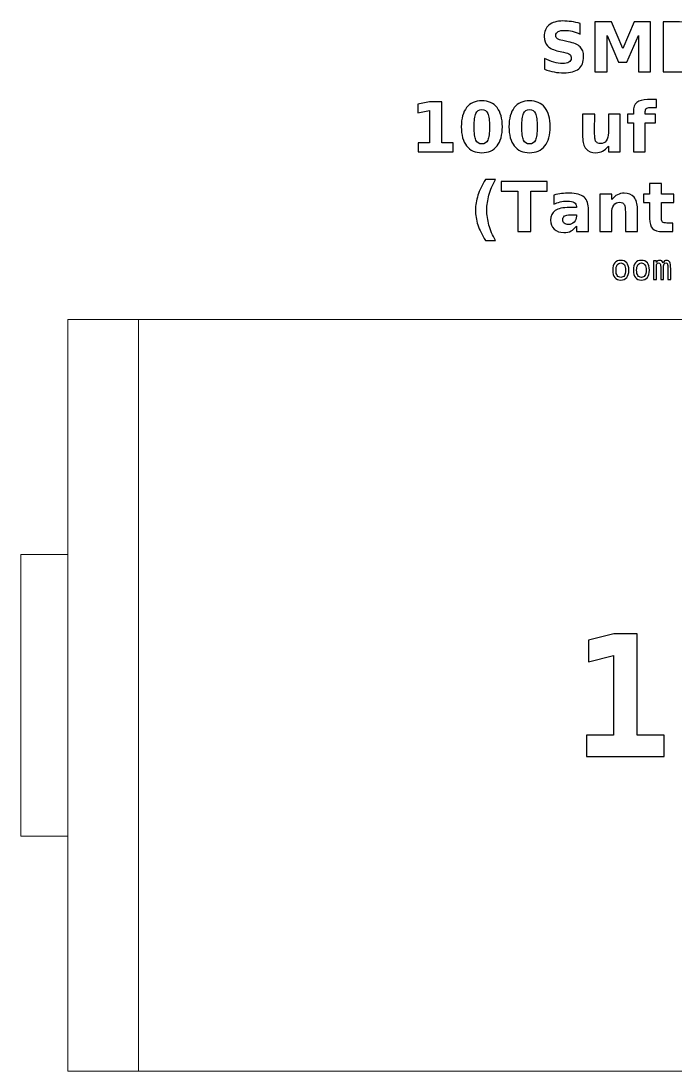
# Model space of a CAD drawing. Header units: centimetres. Extents: x -10.82 to -10.18, y -15.01 to -14.562.
# Drawn here: x -10.82 to -10.5414, y -15.01 to -14.5628 of the extents above; entities that cross this region are included whole.
import ezdxf

# ---------------------------------------------------------------- set-up
doc = ezdxf.new("R2010")
doc.units = ezdxf.units.CM
doc.header["$MEASUREMENT"] = 0
doc.layers.add('Layer 1', color=7, linetype='Continuous')

msp = doc.modelspace()

# ---------------------------------------------------------------- linework, layer by layer
at = {"layer": 'Layer 1', "color": 250}
for points, knots in [([(-10.58171, -14.56388), (-10.58171, -14.56388), (-10.58171, -14.56838), (-10.58171, -14.56838), (-10.58171, -14.56838), (-10.58288, -14.56786), (-10.58402, -14.56747), (-10.58513, -14.5672), (-10.58513, -14.5672), (-10.58625, -14.56693), (-10.5873, -14.5668), (-10.58829, -14.5668), (-10.58829, -14.5668), (-10.5896, -14.5668), (-10.59057, -14.56698), (-10.5912, -14.56734), (-10.5912, -14.56734), (-10.59182, -14.5677), (-10.59214, -14.56826), (-10.59214, -14.56902), (-10.59214, -14.56902), (-10.59214, -14.56959), (-10.59193, -14.57004), (-10.5915, -14.57036), (-10.5915, -14.57036), (-10.59108, -14.57067), (-10.59031, -14.57095), (-10.5892, -14.57118), (-10.5892, -14.57118), (-10.5892, -14.57118), (-10.58686, -14.57165), (-10.58686, -14.57165), (-10.58686, -14.57165), (-10.58449, -14.57212), (-10.58281, -14.57285), (-10.58181, -14.57382), (-10.58181, -14.57382), (-10.58081, -14.57479), (-10.58031, -14.57617), (-10.58031, -14.57795), (-10.58031, -14.57795), (-10.58031, -14.5803), (-10.58101, -14.58205), (-10.5824, -14.5832), (-10.5824, -14.5832), (-10.58379, -14.58434), (-10.58592, -14.58491), (-10.58878, -14.58491), (-10.58878, -14.58491), (-10.59014, -14.58491), (-10.59149, -14.58479), (-10.59285, -14.58453), (-10.59285, -14.58453), (-10.59421, -14.58427), (-10.59557, -14.58389), (-10.59693, -14.58339), (-10.59693, -14.58339), (-10.59693, -14.58339), (-10.59693, -14.57876), (-10.59693, -14.57876), (-10.59693, -14.57876), (-10.59557, -14.57948), (-10.59425, -14.58002), (-10.59298, -14.58039), (-10.59298, -14.58039), (-10.59171, -14.58075), (-10.59049, -14.58094), (-10.58931, -14.58094), (-10.58931, -14.58094), (-10.58812, -14.58094), (-10.58719, -14.58074), (-10.58656, -14.58034), (-10.58656, -14.58034), (-10.58592, -14.57994), (-10.5856, -14.57937), (-10.5856, -14.57862), (-10.5856, -14.57862), (-10.5856, -14.57796), (-10.58582, -14.57745), (-10.58625, -14.57709), (-10.58625, -14.57709), (-10.58668, -14.57673), (-10.58755, -14.5764), (-10.58884, -14.57612), (-10.58884, -14.57612), (-10.58884, -14.57612), (-10.59097, -14.57564), (-10.59097, -14.57564), (-10.59097, -14.57564), (-10.5931, -14.57519), (-10.59465, -14.57446), (-10.59564, -14.57346), (-10.59564, -14.57346), (-10.59662, -14.57247), (-10.59711, -14.57112), (-10.59711, -14.56943), (-10.59711, -14.56943), (-10.59711, -14.56731), (-10.59643, -14.56567), (-10.59506, -14.56453), (-10.59506, -14.56453), (-10.59369, -14.56339), (-10.59172, -14.56282), (-10.58915, -14.56282), (-10.58915, -14.56282), (-10.58798, -14.56282), (-10.58678, -14.56291), (-10.58554, -14.56308), (-10.58554, -14.56308), (-10.58431, -14.56326), (-10.58303, -14.56352), (-10.58171, -14.56388)], [0, 0, 0, 0, 0.035714, 0.035714, 0.035714, 0.035714, 0.071429, 0.071429, 0.071429, 0.071429, 0.107143, 0.107143, 0.107143, 0.107143, 0.142857, 0.142857, 0.142857, 0.142857, 0.178571, 0.178571, 0.178571, 0.178571, 0.214286, 0.214286, 0.214286, 0.214286, 0.25, 0.25, 0.25, 0.25, 0.285714, 0.285714, 0.285714, 0.285714, 0.321429, 0.321429, 0.321429, 0.321429, 0.357143, 0.357143, 0.357143, 0.357143, 0.392857, 0.392857, 0.392857, 0.392857, 0.428571, 0.428571, 0.428571, 0.428571, 0.464286, 0.464286, 0.464286, 0.464286, 0.5, 0.5, 0.5, 0.5, 0.535714, 0.535714, 0.535714, 0.535714, 0.571429, 0.571429, 0.571429, 0.571429, 0.607143, 0.607143, 0.607143, 0.607143, 0.642857, 0.642857, 0.642857, 0.642857, 0.678571, 0.678571, 0.678571, 0.678571, 0.714286, 0.714286, 0.714286, 0.714286, 0.75, 0.75, 0.75, 0.75, 0.785714, 0.785714, 0.785714, 0.785714, 0.821429, 0.821429, 0.821429, 0.821429, 0.857143, 0.857143, 0.857143, 0.857143, 0.892857, 0.892857, 0.892857, 0.892857, 0.928571, 0.928571, 0.928571, 0.928571, 0.964286, 0.964286, 0.964286, 0.964286, 1, 1, 1, 1]), ([(-10.57549, -14.56321), (-10.57549, -14.56321), (-10.5685, -14.56321), (-10.5685, -14.56321), (-10.5685, -14.56321), (-10.5685, -14.56321), (-10.56365, -14.5746), (-10.56365, -14.5746), (-10.56365, -14.5746), (-10.56365, -14.5746), (-10.55877, -14.56321), (-10.55877, -14.56321), (-10.55877, -14.56321), (-10.55877, -14.56321), (-10.5518, -14.56321), (-10.5518, -14.56321), (-10.5518, -14.56321), (-10.5518, -14.56321), (-10.5518, -14.5845), (-10.5518, -14.5845), (-10.5518, -14.5845), (-10.5518, -14.5845), (-10.55699, -14.5845), (-10.55699, -14.5845), (-10.55699, -14.5845), (-10.55699, -14.5845), (-10.55699, -14.56893), (-10.55699, -14.56893), (-10.55699, -14.56893), (-10.55699, -14.56893), (-10.5619, -14.58041), (-10.5619, -14.58041), (-10.5619, -14.58041), (-10.5619, -14.58041), (-10.56538, -14.58041), (-10.56538, -14.58041), (-10.56538, -14.58041), (-10.56538, -14.58041), (-10.57028, -14.56893), (-10.57028, -14.56893), (-10.57028, -14.56893), (-10.57028, -14.56893), (-10.57028, -14.5845), (-10.57028, -14.5845), (-10.57028, -14.5845), (-10.57028, -14.5845), (-10.57549, -14.5845), (-10.57549, -14.5845), (-10.57549, -14.5845), (-10.57549, -14.5845), (-10.57549, -14.56321), (-10.57549, -14.56321)], [0, 0, 0, 0, 0.076923, 0.076923, 0.076923, 0.076923, 0.153846, 0.153846, 0.153846, 0.153846, 0.230769, 0.230769, 0.230769, 0.230769, 0.307692, 0.307692, 0.307692, 0.307692, 0.384615, 0.384615, 0.384615, 0.384615, 0.461538, 0.461538, 0.461538, 0.461538, 0.538462, 0.538462, 0.538462, 0.538462, 0.615385, 0.615385, 0.615385, 0.615385, 0.692308, 0.692308, 0.692308, 0.692308, 0.769231, 0.769231, 0.769231, 0.769231, 0.846154, 0.846154, 0.846154, 0.846154, 0.923077, 0.923077, 0.923077, 0.923077, 1, 1, 1, 1]), ([(-10.54642, -14.56321), (-10.54642, -14.56321), (-10.54062, -14.56321), (-10.54062, -14.56321), (-10.54062, -14.56321), (-10.53739, -14.56321), (-10.53499, -14.56343), (-10.5334, -14.5639), (-10.5334, -14.5639), (-10.53182, -14.56436), (-10.53046, -14.56514), (-10.52933, -14.56624), (-10.52933, -14.56624), (-10.52833, -14.5672), (-10.52759, -14.56831), (-10.5271, -14.56957), (-10.5271, -14.56957), (-10.52662, -14.57082), (-10.52638, -14.57224), (-10.52638, -14.57383), (-10.52638, -14.57383), (-10.52638, -14.57544), (-10.52662, -14.57687), (-10.5271, -14.57813), (-10.5271, -14.57813), (-10.52759, -14.57939), (-10.52833, -14.5805), (-10.52933, -14.58146), (-10.52933, -14.58146), (-10.53047, -14.58257), (-10.53184, -14.58335), (-10.53344, -14.58381), (-10.53344, -14.58381), (-10.53504, -14.58427), (-10.53743, -14.5845), (-10.54062, -14.5845), (-10.54062, -14.5845), (-10.54062, -14.5845), (-10.54642, -14.5845), (-10.54642, -14.5845), (-10.54642, -14.5845), (-10.54642, -14.5845), (-10.54642, -14.56321), (-10.54642, -14.56321)], [0, 0, 0, 0, 0.090909, 0.090909, 0.090909, 0.090909, 0.181818, 0.181818, 0.181818, 0.181818, 0.272727, 0.272727, 0.272727, 0.272727, 0.363636, 0.363636, 0.363636, 0.363636, 0.454545, 0.454545, 0.454545, 0.454545, 0.545455, 0.545455, 0.545455, 0.545455, 0.636364, 0.636364, 0.636364, 0.636364, 0.727273, 0.727273, 0.727273, 0.727273, 0.818182, 0.818182, 0.818182, 0.818182, 0.909091, 0.909091, 0.909091, 0.909091, 1, 1, 1, 1]), ([(-10.65075, -14.61471), (-10.65075, -14.61471), (-10.6459, -14.61471), (-10.6459, -14.61471), (-10.6459, -14.61471), (-10.6459, -14.61471), (-10.6459, -14.60094), (-10.6459, -14.60094), (-10.6459, -14.60094), (-10.6459, -14.60094), (-10.65087, -14.60197), (-10.65087, -14.60197), (-10.65087, -14.60197), (-10.65087, -14.60197), (-10.65087, -14.59823), (-10.65087, -14.59823), (-10.65087, -14.59823), (-10.65087, -14.59823), (-10.64593, -14.59721), (-10.64593, -14.59721), (-10.64593, -14.59721), (-10.64593, -14.59721), (-10.64071, -14.59721), (-10.64071, -14.59721), (-10.64071, -14.59721), (-10.64071, -14.59721), (-10.64071, -14.61471), (-10.64071, -14.61471), (-10.64071, -14.61471), (-10.64071, -14.61471), (-10.63586, -14.61471), (-10.63586, -14.61471), (-10.63586, -14.61471), (-10.63586, -14.61471), (-10.63586, -14.6185), (-10.63586, -14.6185), (-10.63586, -14.6185), (-10.63586, -14.6185), (-10.65075, -14.6185), (-10.65075, -14.6185), (-10.65075, -14.6185), (-10.65075, -14.6185), (-10.65075, -14.61471), (-10.65075, -14.61471)], [0, 0, 0, 0, 0.090909, 0.090909, 0.090909, 0.090909, 0.181818, 0.181818, 0.181818, 0.181818, 0.272727, 0.272727, 0.272727, 0.272727, 0.363636, 0.363636, 0.363636, 0.363636, 0.454545, 0.454545, 0.454545, 0.454545, 0.545455, 0.545455, 0.545455, 0.545455, 0.636364, 0.636364, 0.636364, 0.636364, 0.727273, 0.727273, 0.727273, 0.727273, 0.818182, 0.818182, 0.818182, 0.818182, 0.909091, 0.909091, 0.909091, 0.909091, 1, 1, 1, 1]), ([(-10.61491, -14.60787), (-10.61491, -14.6114), (-10.61567, -14.61412), (-10.6172, -14.61604), (-10.6172, -14.61604), (-10.61871, -14.61795), (-10.62088, -14.61891), (-10.62367, -14.61891), (-10.62367, -14.61891), (-10.62647, -14.61891), (-10.62864, -14.61795), (-10.63016, -14.61604), (-10.63016, -14.61604), (-10.63168, -14.61412), (-10.63244, -14.6114), (-10.63244, -14.60787), (-10.63244, -14.60787), (-10.63244, -14.60434), (-10.63168, -14.60161), (-10.63016, -14.59969), (-10.63016, -14.59969), (-10.62864, -14.59778), (-10.62647, -14.59682), (-10.62367, -14.59682), (-10.62367, -14.59682), (-10.62088, -14.59682), (-10.61871, -14.59778), (-10.6172, -14.59969), (-10.6172, -14.59969), (-10.61567, -14.60161), (-10.61491, -14.60434), (-10.61491, -14.60787)], [0, 0, 0, 0, 0.125, 0.125, 0.125, 0.125, 0.25, 0.25, 0.25, 0.25, 0.375, 0.375, 0.375, 0.375, 0.5, 0.5, 0.5, 0.5, 0.625, 0.625, 0.625, 0.625, 0.75, 0.75, 0.75, 0.75, 0.875, 0.875, 0.875, 0.875, 1, 1, 1, 1]), ([(-10.59458, -14.60787), (-10.59458, -14.6114), (-10.59534, -14.61412), (-10.59687, -14.61604), (-10.59687, -14.61604), (-10.59838, -14.61795), (-10.60055, -14.61891), (-10.60334, -14.61891), (-10.60334, -14.61891), (-10.60614, -14.61891), (-10.60831, -14.61795), (-10.60983, -14.61604), (-10.60983, -14.61604), (-10.61135, -14.61412), (-10.61211, -14.6114), (-10.61211, -14.60787), (-10.61211, -14.60787), (-10.61211, -14.60434), (-10.61135, -14.60161), (-10.60983, -14.59969), (-10.60983, -14.59969), (-10.60831, -14.59778), (-10.60614, -14.59682), (-10.60334, -14.59682), (-10.60334, -14.59682), (-10.60055, -14.59682), (-10.59838, -14.59778), (-10.59687, -14.59969), (-10.59687, -14.59969), (-10.59534, -14.60161), (-10.59458, -14.60434), (-10.59458, -14.60787)], [0, 0, 0, 0, 0.125, 0.125, 0.125, 0.125, 0.25, 0.25, 0.25, 0.25, 0.375, 0.375, 0.375, 0.375, 0.5, 0.5, 0.5, 0.5, 0.625, 0.625, 0.625, 0.625, 0.75, 0.75, 0.75, 0.75, 0.875, 0.875, 0.875, 0.875, 1, 1, 1, 1]), ([(-10.54925, -14.59631), (-10.54925, -14.59631), (-10.54925, -14.59965), (-10.54925, -14.59965), (-10.54925, -14.59965), (-10.54925, -14.59965), (-10.55208, -14.59965), (-10.55208, -14.59965), (-10.55208, -14.59965), (-10.5528, -14.59965), (-10.55331, -14.59979), (-10.55359, -14.60005), (-10.55359, -14.60005), (-10.55388, -14.60031), (-10.55402, -14.60076), (-10.55402, -14.60141), (-10.55402, -14.60141), (-10.55402, -14.60141), (-10.55402, -14.60253), (-10.55402, -14.60253), (-10.55402, -14.60253), (-10.55402, -14.60253), (-10.54965, -14.60253), (-10.54965, -14.60253), (-10.54965, -14.60253), (-10.54965, -14.60253), (-10.54965, -14.60618), (-10.54965, -14.60618), (-10.54965, -14.60618), (-10.54965, -14.60618), (-10.55402, -14.60618), (-10.55402, -14.60618), (-10.55402, -14.60618), (-10.55402, -14.60618), (-10.55402, -14.6185), (-10.55402, -14.6185), (-10.55402, -14.6185), (-10.55402, -14.6185), (-10.55912, -14.6185), (-10.55912, -14.6185), (-10.55912, -14.6185), (-10.55912, -14.6185), (-10.55912, -14.60618), (-10.55912, -14.60618), (-10.55912, -14.60618), (-10.55912, -14.60618), (-10.56166, -14.60618), (-10.56166, -14.60618), (-10.56166, -14.60618), (-10.56166, -14.60618), (-10.56166, -14.60253), (-10.56166, -14.60253), (-10.56166, -14.60253), (-10.56166, -14.60253), (-10.55912, -14.60253), (-10.55912, -14.60253), (-10.55912, -14.60253), (-10.55912, -14.60253), (-10.55912, -14.60141), (-10.55912, -14.60141), (-10.55912, -14.60141), (-10.55912, -14.59967), (-10.55864, -14.59838), (-10.55767, -14.59755), (-10.55767, -14.59755), (-10.5567, -14.59672), (-10.55519, -14.59631), (-10.55316, -14.59631), (-10.55316, -14.59631), (-10.55316, -14.59631), (-10.54925, -14.59631), (-10.54925, -14.59631)], [0, 0, 0, 0, 0.055556, 0.055556, 0.055556, 0.055556, 0.111111, 0.111111, 0.111111, 0.111111, 0.166667, 0.166667, 0.166667, 0.166667, 0.222222, 0.222222, 0.222222, 0.222222, 0.277778, 0.277778, 0.277778, 0.277778, 0.333333, 0.333333, 0.333333, 0.333333, 0.388889, 0.388889, 0.388889, 0.388889, 0.444444, 0.444444, 0.444444, 0.444444, 0.5, 0.5, 0.5, 0.5, 0.555556, 0.555556, 0.555556, 0.555556, 0.611111, 0.611111, 0.611111, 0.611111, 0.666667, 0.666667, 0.666667, 0.666667, 0.722222, 0.722222, 0.722222, 0.722222, 0.777778, 0.777778, 0.777778, 0.777778, 0.833333, 0.833333, 0.833333, 0.833333, 0.888889, 0.888889, 0.888889, 0.888889, 0.944444, 0.944444, 0.944444, 0.944444, 1, 1, 1, 1]), ([(-10.6204, -14.60783), (-10.6204, -14.60517), (-10.62065, -14.6033), (-10.62115, -14.60221), (-10.62115, -14.60221), (-10.62165, -14.60112), (-10.62249, -14.60057), (-10.62367, -14.60057), (-10.62367, -14.60057), (-10.62485, -14.60057), (-10.62569, -14.60112), (-10.6262, -14.60221), (-10.6262, -14.60221), (-10.6267, -14.6033), (-10.62695, -14.60517), (-10.62695, -14.60783), (-10.62695, -14.60783), (-10.62695, -14.61052), (-10.6267, -14.61242), (-10.6262, -14.61352), (-10.6262, -14.61352), (-10.62569, -14.61462), (-10.62485, -14.61517), (-10.62367, -14.61517), (-10.62367, -14.61517), (-10.6225, -14.61517), (-10.62166, -14.61462), (-10.62116, -14.61352), (-10.62116, -14.61352), (-10.62066, -14.61242), (-10.6204, -14.61052), (-10.6204, -14.60783)], [0, 0, 0, 0, 0.125, 0.125, 0.125, 0.125, 0.25, 0.25, 0.25, 0.25, 0.375, 0.375, 0.375, 0.375, 0.5, 0.5, 0.5, 0.5, 0.625, 0.625, 0.625, 0.625, 0.75, 0.75, 0.75, 0.75, 0.875, 0.875, 0.875, 0.875, 1, 1, 1, 1]), ([(-10.60007, -14.60783), (-10.60007, -14.60517), (-10.60032, -14.6033), (-10.60082, -14.60221), (-10.60082, -14.60221), (-10.60132, -14.60112), (-10.60216, -14.60057), (-10.60334, -14.60057), (-10.60334, -14.60057), (-10.60452, -14.60057), (-10.60536, -14.60112), (-10.60587, -14.60221), (-10.60587, -14.60221), (-10.60637, -14.6033), (-10.60662, -14.60517), (-10.60662, -14.60783), (-10.60662, -14.60783), (-10.60662, -14.61052), (-10.60637, -14.61242), (-10.60587, -14.61352), (-10.60587, -14.61352), (-10.60536, -14.61462), (-10.60452, -14.61517), (-10.60334, -14.61517), (-10.60334, -14.61517), (-10.60217, -14.61517), (-10.60133, -14.61462), (-10.60083, -14.61352), (-10.60083, -14.61352), (-10.60033, -14.61242), (-10.60007, -14.61052), (-10.60007, -14.60783)], [0, 0, 0, 0, 0.125, 0.125, 0.125, 0.125, 0.25, 0.25, 0.25, 0.25, 0.375, 0.375, 0.375, 0.375, 0.5, 0.5, 0.5, 0.5, 0.625, 0.625, 0.625, 0.625, 0.75, 0.75, 0.75, 0.75, 0.875, 0.875, 0.875, 0.875, 1, 1, 1, 1]), ([(-10.58073, -14.61228), (-10.58073, -14.61228), (-10.58073, -14.60253), (-10.58073, -14.60253), (-10.58073, -14.60253), (-10.58073, -14.60253), (-10.57559, -14.60253), (-10.57559, -14.60253), (-10.57559, -14.60253), (-10.57559, -14.60253), (-10.57559, -14.60412), (-10.57559, -14.60412), (-10.57559, -14.60412), (-10.57559, -14.60499), (-10.5756, -14.60608), (-10.57561, -14.60738), (-10.57561, -14.60738), (-10.57562, -14.60869), (-10.57562, -14.60956), (-10.57562, -14.61), (-10.57562, -14.61), (-10.57562, -14.61129), (-10.57559, -14.61221), (-10.57552, -14.61277), (-10.57552, -14.61277), (-10.57545, -14.61334), (-10.57534, -14.61375), (-10.57518, -14.61401), (-10.57518, -14.61401), (-10.57497, -14.61434), (-10.57469, -14.6146), (-10.57436, -14.61478), (-10.57436, -14.61478), (-10.57402, -14.61496), (-10.57363, -14.61505), (-10.5732, -14.61505), (-10.5732, -14.61505), (-10.57213, -14.61505), (-10.57129, -14.61464), (-10.57068, -14.61382), (-10.57068, -14.61382), (-10.57007, -14.613), (-10.56977, -14.61187), (-10.56977, -14.61041), (-10.56977, -14.61041), (-10.56977, -14.61041), (-10.56977, -14.60253), (-10.56977, -14.60253), (-10.56977, -14.60253), (-10.56977, -14.60253), (-10.56467, -14.60253), (-10.56467, -14.60253), (-10.56467, -14.60253), (-10.56467, -14.60253), (-10.56467, -14.6185), (-10.56467, -14.6185), (-10.56467, -14.6185), (-10.56467, -14.6185), (-10.56977, -14.6185), (-10.56977, -14.6185), (-10.56977, -14.6185), (-10.56977, -14.6185), (-10.56977, -14.61619), (-10.56977, -14.61619), (-10.56977, -14.61619), (-10.57054, -14.61712), (-10.57136, -14.61781), (-10.57222, -14.61825), (-10.57222, -14.61825), (-10.57308, -14.61869), (-10.57403, -14.61891), (-10.57506, -14.61891), (-10.57506, -14.61891), (-10.57691, -14.61891), (-10.57831, -14.61835), (-10.57928, -14.61721), (-10.57928, -14.61721), (-10.58024, -14.61609), (-10.58073, -14.61444), (-10.58073, -14.61228)], [0, 0, 0, 0, 0.05, 0.05, 0.05, 0.05, 0.1, 0.1, 0.1, 0.1, 0.15, 0.15, 0.15, 0.15, 0.2, 0.2, 0.2, 0.2, 0.25, 0.25, 0.25, 0.25, 0.3, 0.3, 0.3, 0.3, 0.35, 0.35, 0.35, 0.35, 0.4, 0.4, 0.4, 0.4, 0.45, 0.45, 0.45, 0.45, 0.5, 0.5, 0.5, 0.5, 0.55, 0.55, 0.55, 0.55, 0.6, 0.6, 0.6, 0.6, 0.65, 0.65, 0.65, 0.65, 0.7, 0.7, 0.7, 0.7, 0.75, 0.75, 0.75, 0.75, 0.8, 0.8, 0.8, 0.8, 0.85, 0.85, 0.85, 0.85, 0.9, 0.9, 0.9, 0.9, 0.95, 0.95, 0.95, 0.95, 1, 1, 1, 1]), ([(-10.61789, -14.65635), (-10.61789, -14.65635), (-10.62212, -14.65635), (-10.62212, -14.65635), (-10.62212, -14.65635), (-10.62358, -14.654), (-10.62465, -14.65177), (-10.62535, -14.64965), (-10.62535, -14.64965), (-10.62604, -14.64754), (-10.62639, -14.64544), (-10.62639, -14.64336), (-10.62639, -14.64336), (-10.62639, -14.64127), (-10.62604, -14.63917), (-10.62534, -14.63703), (-10.62534, -14.63703), (-10.62464, -14.6349), (-10.62357, -14.63267), (-10.62212, -14.63033), (-10.62212, -14.63033), (-10.62212, -14.63033), (-10.61789, -14.63033), (-10.61789, -14.63033), (-10.61789, -14.63033), (-10.6191, -14.63259), (-10.62002, -14.63479), (-10.62062, -14.63695), (-10.62062, -14.63695), (-10.62123, -14.6391), (-10.62154, -14.64122), (-10.62154, -14.64333), (-10.62154, -14.64333), (-10.62154, -14.64543), (-10.62124, -14.64756), (-10.62063, -14.64972), (-10.62063, -14.64972), (-10.62003, -14.65188), (-10.61911, -14.65409), (-10.61789, -14.65635)], [0, 0, 0, 0, 0.1, 0.1, 0.1, 0.1, 0.2, 0.2, 0.2, 0.2, 0.3, 0.3, 0.3, 0.3, 0.4, 0.4, 0.4, 0.4, 0.5, 0.5, 0.5, 0.5, 0.6, 0.6, 0.6, 0.6, 0.7, 0.7, 0.7, 0.7, 0.8, 0.8, 0.8, 0.8, 0.9, 0.9, 0.9, 0.9, 1, 1, 1, 1]), ([(-10.61541, -14.63121), (-10.61541, -14.63121), (-10.59578, -14.63121), (-10.59578, -14.63121), (-10.59578, -14.63121), (-10.59578, -14.63121), (-10.59578, -14.63536), (-10.59578, -14.63536), (-10.59578, -14.63536), (-10.59578, -14.63536), (-10.60284, -14.63536), (-10.60284, -14.63536), (-10.60284, -14.63536), (-10.60284, -14.63536), (-10.60284, -14.6525), (-10.60284, -14.6525), (-10.60284, -14.6525), (-10.60284, -14.6525), (-10.60834, -14.6525), (-10.60834, -14.6525), (-10.60834, -14.6525), (-10.60834, -14.6525), (-10.60834, -14.63536), (-10.60834, -14.63536), (-10.60834, -14.63536), (-10.60834, -14.63536), (-10.61541, -14.63536), (-10.61541, -14.63536), (-10.61541, -14.63536), (-10.61541, -14.63536), (-10.61541, -14.63121), (-10.61541, -14.63121)], [0, 0, 0, 0, 0.125, 0.125, 0.125, 0.125, 0.25, 0.25, 0.25, 0.25, 0.375, 0.375, 0.375, 0.375, 0.5, 0.5, 0.5, 0.5, 0.625, 0.625, 0.625, 0.625, 0.75, 0.75, 0.75, 0.75, 0.875, 0.875, 0.875, 0.875, 1, 1, 1, 1]), ([(-10.54709, -14.63199), (-10.54709, -14.63199), (-10.54709, -14.63653), (-10.54709, -14.63653), (-10.54709, -14.63653), (-10.54709, -14.63653), (-10.54182, -14.63653), (-10.54182, -14.63653), (-10.54182, -14.63653), (-10.54182, -14.63653), (-10.54182, -14.64018), (-10.54182, -14.64018), (-10.54182, -14.64018), (-10.54182, -14.64018), (-10.54709, -14.64018), (-10.54709, -14.64018), (-10.54709, -14.64018), (-10.54709, -14.64018), (-10.54709, -14.64695), (-10.54709, -14.64695), (-10.54709, -14.64695), (-10.54709, -14.64769), (-10.54694, -14.6482), (-10.54664, -14.64845), (-10.54664, -14.64845), (-10.54635, -14.64872), (-10.54577, -14.64885), (-10.54489, -14.64885), (-10.54489, -14.64885), (-10.54489, -14.64885), (-10.54227, -14.64885), (-10.54227, -14.64885), (-10.54227, -14.64885), (-10.54227, -14.64885), (-10.54227, -14.6525), (-10.54227, -14.6525), (-10.54227, -14.6525), (-10.54227, -14.6525), (-10.54664, -14.6525), (-10.54664, -14.6525), (-10.54664, -14.6525), (-10.54866, -14.6525), (-10.55009, -14.65208), (-10.55093, -14.65124), (-10.55093, -14.65124), (-10.55178, -14.6504), (-10.55219, -14.64897), (-10.55219, -14.64695), (-10.55219, -14.64695), (-10.55219, -14.64695), (-10.55219, -14.64018), (-10.55219, -14.64018), (-10.55219, -14.64018), (-10.55219, -14.64018), (-10.55473, -14.64018), (-10.55473, -14.64018), (-10.55473, -14.64018), (-10.55473, -14.64018), (-10.55473, -14.63653), (-10.55473, -14.63653), (-10.55473, -14.63653), (-10.55473, -14.63653), (-10.55219, -14.63653), (-10.55219, -14.63653), (-10.55219, -14.63653), (-10.55219, -14.63653), (-10.55219, -14.63199), (-10.55219, -14.63199), (-10.55219, -14.63199), (-10.55219, -14.63199), (-10.54709, -14.63199), (-10.54709, -14.63199)], [0, 0, 0, 0, 0.055556, 0.055556, 0.055556, 0.055556, 0.111111, 0.111111, 0.111111, 0.111111, 0.166667, 0.166667, 0.166667, 0.166667, 0.222222, 0.222222, 0.222222, 0.222222, 0.277778, 0.277778, 0.277778, 0.277778, 0.333333, 0.333333, 0.333333, 0.333333, 0.388889, 0.388889, 0.388889, 0.388889, 0.444444, 0.444444, 0.444444, 0.444444, 0.5, 0.5, 0.5, 0.5, 0.555556, 0.555556, 0.555556, 0.555556, 0.611111, 0.611111, 0.611111, 0.611111, 0.666667, 0.666667, 0.666667, 0.666667, 0.722222, 0.722222, 0.722222, 0.722222, 0.777778, 0.777778, 0.777778, 0.777778, 0.833333, 0.833333, 0.833333, 0.833333, 0.888889, 0.888889, 0.888889, 0.888889, 0.944444, 0.944444, 0.944444, 0.944444, 1, 1, 1, 1]), ([(-10.57821, -14.64338), (-10.57821, -14.64338), (-10.57821, -14.6525), (-10.57821, -14.6525), (-10.57821, -14.6525), (-10.57821, -14.6525), (-10.58336, -14.6525), (-10.58336, -14.6525), (-10.58336, -14.6525), (-10.58336, -14.6525), (-10.58336, -14.65013), (-10.58336, -14.65013), (-10.58336, -14.65013), (-10.58404, -14.6511), (-10.58481, -14.65181), (-10.58566, -14.65225), (-10.58566, -14.65225), (-10.58652, -14.65269), (-10.58756, -14.65291), (-10.58879, -14.65291), (-10.58879, -14.65291), (-10.59044, -14.65291), (-10.59178, -14.65243), (-10.59282, -14.65147), (-10.59282, -14.65147), (-10.59385, -14.6505), (-10.59436, -14.64925), (-10.59436, -14.6477), (-10.59436, -14.6477), (-10.59436, -14.64584), (-10.59372, -14.64446), (-10.59243, -14.64359), (-10.59243, -14.64359), (-10.59114, -14.64271), (-10.58912, -14.64227), (-10.58637, -14.64227), (-10.58637, -14.64227), (-10.58637, -14.64227), (-10.58336, -14.64227), (-10.58336, -14.64227), (-10.58336, -14.64227), (-10.58336, -14.64227), (-10.58336, -14.64187), (-10.58336, -14.64187), (-10.58336, -14.64187), (-10.58336, -14.64106), (-10.58367, -14.64048), (-10.58431, -14.6401), (-10.58431, -14.6401), (-10.58495, -14.63973), (-10.58594, -14.63954), (-10.58729, -14.63954), (-10.58729, -14.63954), (-10.58839, -14.63954), (-10.5894, -14.63964), (-10.59034, -14.63986), (-10.59034, -14.63986), (-10.59128, -14.64008), (-10.59216, -14.64041), (-10.59297, -14.64085), (-10.59297, -14.64085), (-10.59297, -14.64085), (-10.59297, -14.63696), (-10.59297, -14.63696), (-10.59297, -14.63696), (-10.59187, -14.63669), (-10.59078, -14.63649), (-10.58967, -14.63635), (-10.58967, -14.63635), (-10.58857, -14.63621), (-10.58747, -14.63614), (-10.58637, -14.63614), (-10.58637, -14.63614), (-10.58348, -14.63614), (-10.5814, -14.63671), (-10.58012, -14.63785), (-10.58012, -14.63785), (-10.57884, -14.63898), (-10.57821, -14.64083), (-10.57821, -14.64338)], [0, 0, 0, 0, 0.05, 0.05, 0.05, 0.05, 0.1, 0.1, 0.1, 0.1, 0.15, 0.15, 0.15, 0.15, 0.2, 0.2, 0.2, 0.2, 0.25, 0.25, 0.25, 0.25, 0.3, 0.3, 0.3, 0.3, 0.35, 0.35, 0.35, 0.35, 0.4, 0.4, 0.4, 0.4, 0.45, 0.45, 0.45, 0.45, 0.5, 0.5, 0.5, 0.5, 0.55, 0.55, 0.55, 0.55, 0.6, 0.6, 0.6, 0.6, 0.65, 0.65, 0.65, 0.65, 0.7, 0.7, 0.7, 0.7, 0.75, 0.75, 0.75, 0.75, 0.8, 0.8, 0.8, 0.8, 0.85, 0.85, 0.85, 0.85, 0.9, 0.9, 0.9, 0.9, 0.95, 0.95, 0.95, 0.95, 1, 1, 1, 1]), ([(-10.5574, -14.64277), (-10.5574, -14.64277), (-10.5574, -14.6525), (-10.5574, -14.6525), (-10.5574, -14.6525), (-10.5574, -14.6525), (-10.56253, -14.6525), (-10.56253, -14.6525), (-10.56253, -14.6525), (-10.56253, -14.6525), (-10.56253, -14.65092), (-10.56253, -14.65092), (-10.56253, -14.65092), (-10.56253, -14.65092), (-10.56253, -14.64506), (-10.56253, -14.64506), (-10.56253, -14.64506), (-10.56253, -14.64368), (-10.56256, -14.64272), (-10.56262, -14.6422), (-10.56262, -14.6422), (-10.56269, -14.64168), (-10.56279, -14.6413), (-10.56295, -14.64105), (-10.56295, -14.64105), (-10.56315, -14.64071), (-10.56342, -14.64046), (-10.56376, -14.64027), (-10.56376, -14.64027), (-10.5641, -14.64009), (-10.56449, -14.63999), (-10.56493, -14.63999), (-10.56493, -14.63999), (-10.56599, -14.63999), (-10.56683, -14.6404), (-10.56744, -14.64122), (-10.56744, -14.64122), (-10.56805, -14.64205), (-10.56835, -14.64319), (-10.56835, -14.64464), (-10.56835, -14.64464), (-10.56835, -14.64464), (-10.56835, -14.6525), (-10.56835, -14.6525), (-10.56835, -14.6525), (-10.56835, -14.6525), (-10.57346, -14.6525), (-10.57346, -14.6525), (-10.57346, -14.6525), (-10.57346, -14.6525), (-10.57346, -14.63653), (-10.57346, -14.63653), (-10.57346, -14.63653), (-10.57346, -14.63653), (-10.56835, -14.63653), (-10.56835, -14.63653), (-10.56835, -14.63653), (-10.56835, -14.63653), (-10.56835, -14.63887), (-10.56835, -14.63887), (-10.56835, -14.63887), (-10.56758, -14.63793), (-10.56676, -14.63725), (-10.5659, -14.6368), (-10.5659, -14.6368), (-10.56503, -14.63636), (-10.56408, -14.63614), (-10.56303, -14.63614), (-10.56303, -14.63614), (-10.56118, -14.63614), (-10.55979, -14.63671), (-10.55883, -14.63784), (-10.55883, -14.63784), (-10.55787, -14.63897), (-10.5574, -14.64062), (-10.5574, -14.64277)], [0, 0, 0, 0, 0.052632, 0.052632, 0.052632, 0.052632, 0.105263, 0.105263, 0.105263, 0.105263, 0.157895, 0.157895, 0.157895, 0.157895, 0.210526, 0.210526, 0.210526, 0.210526, 0.263158, 0.263158, 0.263158, 0.263158, 0.315789, 0.315789, 0.315789, 0.315789, 0.368421, 0.368421, 0.368421, 0.368421, 0.421053, 0.421053, 0.421053, 0.421053, 0.473684, 0.473684, 0.473684, 0.473684, 0.526316, 0.526316, 0.526316, 0.526316, 0.578947, 0.578947, 0.578947, 0.578947, 0.631579, 0.631579, 0.631579, 0.631579, 0.684211, 0.684211, 0.684211, 0.684211, 0.736842, 0.736842, 0.736842, 0.736842, 0.789474, 0.789474, 0.789474, 0.789474, 0.842105, 0.842105, 0.842105, 0.842105, 0.894737, 0.894737, 0.894737, 0.894737, 0.947368, 0.947368, 0.947368, 0.947368, 1, 1, 1, 1]), ([(-10.58601, -14.64531), (-10.58707, -14.64531), (-10.58787, -14.64549), (-10.58841, -14.64585), (-10.58841, -14.64585), (-10.58895, -14.64621), (-10.58921, -14.64675), (-10.58921, -14.64745), (-10.58921, -14.64745), (-10.58921, -14.6481), (-10.589, -14.64861), (-10.58857, -14.64897), (-10.58857, -14.64897), (-10.58813, -14.64934), (-10.58753, -14.64952), (-10.58676, -14.64952), (-10.58676, -14.64952), (-10.5858, -14.64952), (-10.585, -14.64917), (-10.58434, -14.64848), (-10.58434, -14.64848), (-10.58368, -14.6478), (-10.58336, -14.64693), (-10.58336, -14.64589), (-10.58336, -14.64589), (-10.58336, -14.64589), (-10.58336, -14.64531), (-10.58336, -14.64531), (-10.58336, -14.64531), (-10.58336, -14.64531), (-10.58601, -14.64531), (-10.58601, -14.64531)], [0, 0, 0, 0, 0.125, 0.125, 0.125, 0.125, 0.25, 0.25, 0.25, 0.25, 0.375, 0.375, 0.375, 0.375, 0.5, 0.5, 0.5, 0.5, 0.625, 0.625, 0.625, 0.625, 0.75, 0.75, 0.75, 0.75, 0.875, 0.875, 0.875, 0.875, 1, 1, 1, 1]), ([(-10.56448, -14.66476), (-10.56337, -14.66476), (-10.56252, -14.66512), (-10.56194, -14.66584), (-10.56194, -14.66584), (-10.56135, -14.66656), (-10.56106, -14.6676), (-10.56106, -14.66895), (-10.56106, -14.66895), (-10.56106, -14.67032), (-10.56135, -14.67136), (-10.56193, -14.67207), (-10.56193, -14.67207), (-10.56252, -14.67279), (-10.56337, -14.67315), (-10.56448, -14.67315), (-10.56448, -14.67315), (-10.56559, -14.67315), (-10.56643, -14.67279), (-10.56702, -14.67207), (-10.56702, -14.67207), (-10.5676, -14.67136), (-10.56789, -14.67032), (-10.56789, -14.66895), (-10.56789, -14.66895), (-10.56789, -14.6676), (-10.5676, -14.66656), (-10.56702, -14.66584), (-10.56702, -14.66584), (-10.56643, -14.66512), (-10.56559, -14.66476), (-10.56448, -14.66476)], [0, 0, 0, 0, 0.125, 0.125, 0.125, 0.125, 0.25, 0.25, 0.25, 0.25, 0.375, 0.375, 0.375, 0.375, 0.5, 0.5, 0.5, 0.5, 0.625, 0.625, 0.625, 0.625, 0.75, 0.75, 0.75, 0.75, 0.875, 0.875, 0.875, 0.875, 1, 1, 1, 1]), ([(-10.56448, -14.66588), (-10.56514, -14.66588), (-10.56565, -14.66613), (-10.56599, -14.66665), (-10.56599, -14.66665), (-10.56633, -14.66717), (-10.5665, -14.66794), (-10.5665, -14.66895), (-10.5665, -14.66895), (-10.5665, -14.66997), (-10.56633, -14.67073), (-10.56599, -14.67125), (-10.56599, -14.67125), (-10.56565, -14.67177), (-10.56514, -14.67203), (-10.56448, -14.67203), (-10.56448, -14.67203), (-10.56381, -14.67203), (-10.5633, -14.67177), (-10.56296, -14.67125), (-10.56296, -14.67125), (-10.56262, -14.67073), (-10.56245, -14.66997), (-10.56245, -14.66895), (-10.56245, -14.66895), (-10.56245, -14.66794), (-10.56262, -14.66717), (-10.56296, -14.66665), (-10.56296, -14.66665), (-10.5633, -14.66613), (-10.56381, -14.66588), (-10.56448, -14.66588)], [0, 0, 0, 0, 0.125, 0.125, 0.125, 0.125, 0.25, 0.25, 0.25, 0.25, 0.375, 0.375, 0.375, 0.375, 0.5, 0.5, 0.5, 0.5, 0.625, 0.625, 0.625, 0.625, 0.75, 0.75, 0.75, 0.75, 0.875, 0.875, 0.875, 0.875, 1, 1, 1, 1]), ([(-10.55569, -14.66476), (-10.55458, -14.66476), (-10.55373, -14.66512), (-10.55315, -14.66584), (-10.55315, -14.66584), (-10.55256, -14.66656), (-10.55227, -14.6676), (-10.55227, -14.66895), (-10.55227, -14.66895), (-10.55227, -14.67032), (-10.55256, -14.67136), (-10.55314, -14.67207), (-10.55314, -14.67207), (-10.55373, -14.67279), (-10.55458, -14.67315), (-10.55569, -14.67315), (-10.55569, -14.67315), (-10.5568, -14.67315), (-10.55764, -14.67279), (-10.55823, -14.67207), (-10.55823, -14.67207), (-10.55881, -14.67136), (-10.5591, -14.67032), (-10.5591, -14.66895), (-10.5591, -14.66895), (-10.5591, -14.6676), (-10.55881, -14.66656), (-10.55823, -14.66584), (-10.55823, -14.66584), (-10.55764, -14.66512), (-10.5568, -14.66476), (-10.55569, -14.66476)], [0, 0, 0, 0, 0.125, 0.125, 0.125, 0.125, 0.25, 0.25, 0.25, 0.25, 0.375, 0.375, 0.375, 0.375, 0.5, 0.5, 0.5, 0.5, 0.625, 0.625, 0.625, 0.625, 0.75, 0.75, 0.75, 0.75, 0.875, 0.875, 0.875, 0.875, 1, 1, 1, 1]), ([(-10.55569, -14.66588), (-10.55635, -14.66588), (-10.55686, -14.66613), (-10.5572, -14.66665), (-10.5572, -14.66665), (-10.55754, -14.66717), (-10.55771, -14.66794), (-10.55771, -14.66895), (-10.55771, -14.66895), (-10.55771, -14.66997), (-10.55754, -14.67073), (-10.5572, -14.67125), (-10.5572, -14.67125), (-10.55686, -14.67177), (-10.55635, -14.67203), (-10.55569, -14.67203), (-10.55569, -14.67203), (-10.55502, -14.67203), (-10.55451, -14.67177), (-10.55417, -14.67125), (-10.55417, -14.67125), (-10.55383, -14.67073), (-10.55366, -14.66997), (-10.55366, -14.66895), (-10.55366, -14.66895), (-10.55366, -14.66794), (-10.55383, -14.66717), (-10.55417, -14.66665), (-10.55417, -14.66665), (-10.55451, -14.66613), (-10.55502, -14.66588), (-10.55569, -14.66588)], [0, 0, 0, 0, 0.125, 0.125, 0.125, 0.125, 0.25, 0.25, 0.25, 0.25, 0.375, 0.375, 0.375, 0.375, 0.5, 0.5, 0.5, 0.5, 0.625, 0.625, 0.625, 0.625, 0.75, 0.75, 0.75, 0.75, 0.875, 0.875, 0.875, 0.875, 1, 1, 1, 1]), ([(-10.54647, -14.66577), (-10.54631, -14.66543), (-10.5461, -14.66517), (-10.54585, -14.66501), (-10.54585, -14.66501), (-10.54561, -14.66485), (-10.5453, -14.66476), (-10.54495, -14.66476), (-10.54495, -14.66476), (-10.54431, -14.66476), (-10.54386, -14.66501), (-10.5436, -14.66551), (-10.5436, -14.66551), (-10.54333, -14.66601), (-10.5432, -14.66694), (-10.5432, -14.66831), (-10.5432, -14.66831), (-10.5432, -14.66831), (-10.5432, -14.67294), (-10.5432, -14.67294), (-10.5432, -14.67294), (-10.5432, -14.67294), (-10.5444, -14.67294), (-10.5444, -14.67294), (-10.5444, -14.67294), (-10.5444, -14.67294), (-10.5444, -14.66837), (-10.5444, -14.66837), (-10.5444, -14.66837), (-10.5444, -14.66724), (-10.54446, -14.66655), (-10.54459, -14.66627), (-10.54459, -14.66627), (-10.54471, -14.666), (-10.54494, -14.66586), (-10.54527, -14.66586), (-10.54527, -14.66586), (-10.54565, -14.66586), (-10.54591, -14.66601), (-10.54606, -14.6663), (-10.54606, -14.6663), (-10.54619, -14.66659), (-10.54627, -14.66728), (-10.54627, -14.66837), (-10.54627, -14.66837), (-10.54627, -14.66837), (-10.54627, -14.67294), (-10.54627, -14.67294), (-10.54627, -14.67294), (-10.54627, -14.67294), (-10.54746, -14.67294), (-10.54746, -14.67294), (-10.54746, -14.67294), (-10.54746, -14.67294), (-10.54746, -14.66837), (-10.54746, -14.66837), (-10.54746, -14.66837), (-10.54746, -14.66723), (-10.54753, -14.66653), (-10.54767, -14.66626), (-10.54767, -14.66626), (-10.5478, -14.666), (-10.54804, -14.66586), (-10.5484, -14.66586), (-10.5484, -14.66586), (-10.54874, -14.66586), (-10.54899, -14.66601), (-10.54912, -14.6663), (-10.54912, -14.6663), (-10.54926, -14.66659), (-10.54932, -14.66728), (-10.54932, -14.66837), (-10.54932, -14.66837), (-10.54932, -14.66837), (-10.54932, -14.67294), (-10.54932, -14.67294), (-10.54932, -14.67294), (-10.54932, -14.67294), (-10.55051, -14.67294), (-10.55051, -14.67294), (-10.55051, -14.67294), (-10.55051, -14.67294), (-10.55051, -14.66496), (-10.55051, -14.66496), (-10.55051, -14.66496), (-10.55051, -14.66496), (-10.54932, -14.66496), (-10.54932, -14.66496), (-10.54932, -14.66496), (-10.54932, -14.66496), (-10.54932, -14.66564), (-10.54932, -14.66564), (-10.54932, -14.66564), (-10.54917, -14.66536), (-10.54897, -14.66514), (-10.54874, -14.66499), (-10.54874, -14.66499), (-10.5485, -14.66484), (-10.54823, -14.66476), (-10.54793, -14.66476), (-10.54793, -14.66476), (-10.54757, -14.66476), (-10.54727, -14.66485), (-10.54703, -14.66501), (-10.54703, -14.66501), (-10.54679, -14.66518), (-10.54661, -14.66543), (-10.54647, -14.66577)], [0, 0, 0, 0, 0.037037, 0.037037, 0.037037, 0.037037, 0.074074, 0.074074, 0.074074, 0.074074, 0.111111, 0.111111, 0.111111, 0.111111, 0.148148, 0.148148, 0.148148, 0.148148, 0.185185, 0.185185, 0.185185, 0.185185, 0.222222, 0.222222, 0.222222, 0.222222, 0.259259, 0.259259, 0.259259, 0.259259, 0.296296, 0.296296, 0.296296, 0.296296, 0.333333, 0.333333, 0.333333, 0.333333, 0.37037, 0.37037, 0.37037, 0.37037, 0.407407, 0.407407, 0.407407, 0.407407, 0.444444, 0.444444, 0.444444, 0.444444, 0.481481, 0.481481, 0.481481, 0.481481, 0.518519, 0.518519, 0.518519, 0.518519, 0.555556, 0.555556, 0.555556, 0.555556, 0.592593, 0.592593, 0.592593, 0.592593, 0.62963, 0.62963, 0.62963, 0.62963, 0.666667, 0.666667, 0.666667, 0.666667, 0.703704, 0.703704, 0.703704, 0.703704, 0.740741, 0.740741, 0.740741, 0.740741, 0.777778, 0.777778, 0.777778, 0.777778, 0.814815, 0.814815, 0.814815, 0.814815, 0.851852, 0.851852, 0.851852, 0.851852, 0.888889, 0.888889, 0.888889, 0.888889, 0.925926, 0.925926, 0.925926, 0.925926, 0.962963, 0.962963, 0.962963, 0.962963, 1, 1, 1, 1]), ([(-10.57905, -14.86697), (-10.57905, -14.86697), (-10.56751, -14.86697), (-10.56751, -14.86697), (-10.56751, -14.86697), (-10.56751, -14.86697), (-10.56751, -14.83309), (-10.56751, -14.83309), (-10.56751, -14.83309), (-10.56751, -14.83309), (-10.57823, -14.83575), (-10.57823, -14.83575), (-10.57823, -14.83575), (-10.57823, -14.83575), (-10.57823, -14.82646), (-10.57823, -14.82646), (-10.57823, -14.82646), (-10.57823, -14.82646), (-10.56744, -14.82387), (-10.56744, -14.82387), (-10.56744, -14.82387), (-10.56744, -14.82387), (-10.55747, -14.82387), (-10.55747, -14.82387), (-10.55747, -14.82387), (-10.55747, -14.82387), (-10.55747, -14.86697), (-10.55747, -14.86697), (-10.55747, -14.86697), (-10.55747, -14.86697), (-10.54594, -14.86697), (-10.54594, -14.86697), (-10.54594, -14.86697), (-10.54594, -14.86697), (-10.54594, -14.87606), (-10.54594, -14.87606), (-10.54594, -14.87606), (-10.54594, -14.87606), (-10.57905, -14.87606), (-10.57905, -14.87606), (-10.57905, -14.87606), (-10.57905, -14.87606), (-10.57905, -14.86697), (-10.57905, -14.86697)], [0, 0, 0, 0, 0.090909, 0.090909, 0.090909, 0.090909, 0.181818, 0.181818, 0.181818, 0.181818, 0.272727, 0.272727, 0.272727, 0.272727, 0.363636, 0.363636, 0.363636, 0.363636, 0.454545, 0.454545, 0.454545, 0.454545, 0.545455, 0.545455, 0.545455, 0.545455, 0.636364, 0.636364, 0.636364, 0.636364, 0.727273, 0.727273, 0.727273, 0.727273, 0.818182, 0.818182, 0.818182, 0.818182, 0.909091, 0.909091, 0.909091, 0.909091, 1, 1, 1, 1])]:
    msp.add_open_spline(points, degree=3, knots=knots, dxfattribs=at)
at = {"layer": 'Layer 1', "color": 250, "lineweight": 9}
msp.add_open_spline([(-10.8, -14.68999), (-10.8, -14.68999), (-10.77001, -14.68999), (-10.77001, -14.68999), (-10.77001, -14.68999), (-10.77001, -14.68999), (-10.77001, -15.00999), (-10.77001, -15.00999), (-10.77001, -15.00999), (-10.77001, -15.00999), (-10.8, -15.00999), (-10.8, -15.00999), (-10.8, -15.00999), (-10.8, -15.00999), (-10.8, -14.68999), (-10.8, -14.68999)], degree=3, knots=[0, 0, 0, 0, 0.25, 0.25, 0.25, 0.25, 0.5, 0.5, 0.5, 0.5, 0.75, 0.75, 0.75, 0.75, 1, 1, 1, 1], dxfattribs=at)
at = {"layer": 'Layer 1', "color": 7, "lineweight": 9}
for points in [[(-10.79999, -14.68999), (-10.79999, -14.68999), (-10.20001, -14.68999), (-10.20001, -14.68999), (-10.20001, -14.68999), (-10.20001, -14.68999), (-10.20001, -15.00999), (-10.20001, -15.00999), (-10.20001, -15.00999), (-10.20001, -15.00999), (-10.79999, -15.00999), (-10.79999, -15.00999), (-10.79999, -15.00999), (-10.79999, -15.00999), (-10.79999, -14.68999), (-10.79999, -14.68999)], [(-10.82, -14.79), (-10.82, -14.79), (-10.8, -14.79), (-10.8, -14.79), (-10.8, -14.79), (-10.8, -14.79), (-10.8, -14.91), (-10.8, -14.91), (-10.8, -14.91), (-10.8, -14.91), (-10.82, -14.91), (-10.82, -14.91), (-10.82, -14.91), (-10.82, -14.91), (-10.82, -14.79), (-10.82, -14.79)]]:
    msp.add_open_spline(points, degree=3, knots=[0, 0, 0, 0, 0.25, 0.25, 0.25, 0.25, 0.5, 0.5, 0.5, 0.5, 0.75, 0.75, 0.75, 0.75, 1, 1, 1, 1], dxfattribs=at)

doc.saveas('drawing.dxf')
